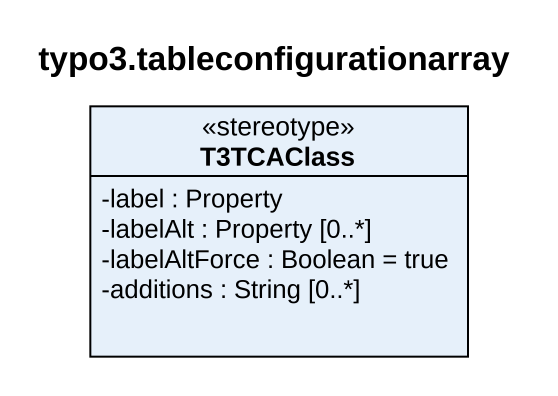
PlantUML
@startuml
title typo3.tableconfigurationarray
hide circle
hide empty members
skinparam classAttributeIconSize 0
class T3TCAClass <<stereotype>> {
  -label : Property
  -labelAlt : Property [0..*]
  -labelAltForce : Boolean = true
  -additions : String [0..*]
}
@enduml
